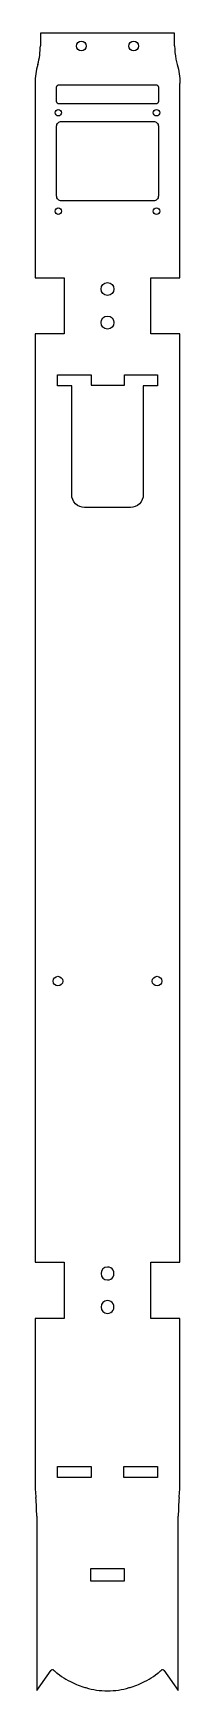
# Model space of a CAD drawing. Header units: millimetres. Extents: x -22 to 22, y -329 to 185.
import ezdxf

# ---------------------------------------------------------------- set-up
doc = ezdxf.new("R2010")
doc.units = ezdxf.units.MM
doc.layers.get('0').update_dxf_attribs({"linetype": 'CONTINUOUS'})

msp = doc.modelspace()

# ---------------------------------------------------------------- linework, layer by layer
for p, q in [((20.85, 184.97), (-20.85, 184.97)), ((-20.85, 184.97), (-20.85, 181.08)), ((20.85, 181.08), (20.85, 184.97)), ((-22.47, 169.4), (-22.47, 109.2)), ((22.47, 109.2), (22.47, 169.4)), ((-22.47, 109.2), (-13.49, 109.2)), ((-13.49, 109.2), (-13.49, 91.8)), ((13.49, 91.8), (13.49, 109.2)), ((13.49, 109.2), (22.47, 109.2)), ((-13.49, 91.8), (-22.47, 91.8)), ((-22.47, 91.8), (-22.47, -195.8)), ((22.47, 91.8), (13.49, 91.8)), ((22.47, -195.8), (22.47, 91.8)), ((-22.47, -195.8), (-13.49, -195.8)), ((-13.49, -195.8), (-13.49, -213.2)), ((13.49, -213.2), (13.49, -195.8)), ((13.49, -195.8), (22.47, -195.8)), ((-13.49, -213.2), (-22.47, -213.2)), ((-22.47, -213.2), (-22.47, -263.91)), ((22.47, -213.2), (13.49, -213.2)), ((22.47, -263.91), (22.47, -213.2)), ((-21.99, -274.53), (-21.99, -314.35)), ((21.99, -314.35), (21.99, -274.53)), ((-21.99, -314.35), (-21.99, -314.35)), ((-21.99, -314.35), (-21.99, -328.5)), ((21.99, -328.5), (21.99, -314.35)), ((-21.99, -328.5), (-17.47, -322.24)), ((17.47, -322.24), (21.99, -328.5))]:
    msp.add_line(p, q)
for points in [[(-15.06, 169), (15.06, 169, -0.414214), (15.81, 168.25), (15.81, 163.78, -0.414214), (15.06, 163.03), (-15.06, 163.03, -0.414214), (-15.81, 163.78), (-15.81, 168.25, -0.414214)], [(14.31, 133.02), (-14.31, 133.02, -0.414214), (-15.81, 134.52), (-15.81, 156.13, -0.414214), (-14.31, 157.63), (14.31, 157.63, -0.414214), (15.81, 156.13), (15.81, 134.52, -0.414214)], [(11.11, 75.67), (11.11, 42, -0.414214), (7.11, 38), (-7.11, 38, -0.414214), (-11.11, 42), (-11.11, 75.67), (-15.52, 75.67), (-15.52, 79.07), (-5.12, 79.07), (-5.12, 75.87), (5.32, 75.87), (5.32, 79.07), (15.52, 79.07), (15.52, 75.67)]]:
    msp.add_lwpolyline(points, format="xyb", close=True)
for points in [[(-15.52, -262.54), (-15.52, -259.14), (-5.12, -259.14), (-5.12, -262.54)], [(5.12, -262.54), (5.12, -259.14), (15.52, -259.14), (15.52, -262.54)], [(5.2, -290.71), (5.2, -294.58), (-5.2, -294.58), (-5.2, -290.71)]]:
    msp.add_lwpolyline(points, close=True)
for centre, radius in [((-8.14, 180.97), 1.5), ((8.14, 180.97), 1.5), ((-15.27, 160.32), 1), ((15.23, 160.32), 1), ((-15.27, 129.82), 1), ((15.23, 129.82), 1), ((0, 105.69), 2), ((0, 95.31), 2), ((-15.4, -108.73), 1.5), ((15.4, -108.73), 1.5)]:
    msp.add_circle(centre, radius)
for centre, radius, start, end in [((-42.35, 181.08), 21.5, -15.7682, 0), ((-0.97, 169.4), 21.5, 164.2318, 180), ((30.96, -263.91), 53.43, 180, 185.1844), ((-30.96, -263.91), 53.43, -5.1844, 0), ((-86.1, -274.53), 64.12, 0, 5.1844), ((86.1, -274.53), 64.12, 174.8156, 180)]:
    msp.add_arc(centre, radius, start, end)
for centre, major_axis, start_param, end_param in [((0, -199.31), (0, -2), 3.141593, 6.283185), ((0, -199.31), (-2, 0), 1.570796, 4.712389), ((0, -209.69), (0, -2), 3.141593, 6.283185), ((0, -209.69), (-2, 0), 1.570796, 4.712389)]:
    msp.add_ellipse(centre, major_axis=major_axis, ratio=0.999997, start_param=start_param, end_param=end_param)
for points, knots in [([(20.85, 181.08), (20.85, 179.68), (20.98, 178.28), (21.37, 176.35), (21.5, 175.79), (21.66, 175.24)], [0, 0, 0, 0, 0.4200644, 0.4200644, 0.5921469, 0.5921469, 0.5921469, 0.5921469]), ([(21.66, 175.24), (21.92, 174.29), (22.13, 173.32), (22.4, 171.37), (22.47, 170.38), (22.47, 169.4)], [0, 0, 0, 0, 0.2959627, 0.2959627, 0.5919253, 0.5919253, 0.5919253, 0.5919253]), ([(-16.72, -322.16), (-16.77, -322.12), (-16.83, -322.09), (-16.95, -322.04), (-17.02, -322.03), (-17.15, -322.04), (-17.21, -322.05), (-17.31, -322.1), (-17.35, -322.12), (-17.41, -322.17), (-17.44, -322.2), (-17.47, -322.24)], [0, 0, 0, 0, 0.01953222, 0.01953222, 0.03906445, 0.03906445, 0.05859667, 0.05859667, 0.07155176, 0.07155176, 0.08450685, 0.08450685, 0.08450685, 0.08450685]), ([(-15.79, -322.97), (-15.73, -323.02), (-15.66, -323.07), (-13.84, -324.52), (-11.95, -325.57), (-10.21, -326.35)], [0.35962827, 0.35962827, 0.35962827, 0.35962827, 0.36216391, 0.36216391, 0.43155392, 0.43155392, 0.43155392, 0.43155392]), ([(10.21, -326.35), (11.95, -325.57), (13.84, -324.52), (15.66, -323.07), (15.73, -323.02), (15.79, -322.97)], [-0.43155392, -0.43155392, -0.43155392, -0.43155392, -0.36216391, -0.36216391, -0.35962827, -0.35962827, -0.35962827, -0.35962827]), ([(17.47, -322.24), (17.43, -322.19), (17.38, -322.14), (17.27, -322.07), (17.21, -322.05), (17.08, -322.03), (17.02, -322.03), (16.91, -322.05), (16.87, -322.07), (16.79, -322.11), (16.76, -322.13), (16.72, -322.16)], [0, 0, 0, 0, 0.01953222, 0.01953222, 0.03906445, 0.03906445, 0.05859667, 0.05859667, 0.07155176, 0.07155176, 0.08450685, 0.08450685, 0.08450685, 0.08450685]), ([(-10.21, -326.35), (-9.44, -326.69), (-8.7, -326.98), (-7.6, -327.36), (-7.18, -327.49), (-6.76, -327.61)], [0.43155392, 0.43155392, 0.43155392, 0.43155392, 0.46217677, 0.46217677, 0.48033712, 0.48033712, 0.48033712, 0.48033712]), ([(6.76, -327.61), (7.18, -327.49), (7.6, -327.36), (8.7, -326.98), (9.44, -326.69), (10.21, -326.35)], [-0.48033712, -0.48033712, -0.48033712, -0.48033712, -0.46217677, -0.46217677, -0.43155392, -0.43155392, -0.43155392, -0.43155392])]:
    msp.add_open_spline(points, degree=3, knots=knots)
for points in [[(-16.72, -322.16), (-16.42, -322.44), (-16.11, -322.71), (-15.79, -322.97)], [(15.79, -322.97), (16.11, -322.71), (16.42, -322.44), (16.72, -322.16)], [(-6.76, -327.61), (-4.57, -328.25), (-2.28, -328.6), (0, -328.57)], [(0, -328.57), (2.28, -328.6), (4.57, -328.25), (6.76, -327.61)]]:
    msp.add_open_spline(points, degree=3)

doc.saveas('drawing.dxf')
